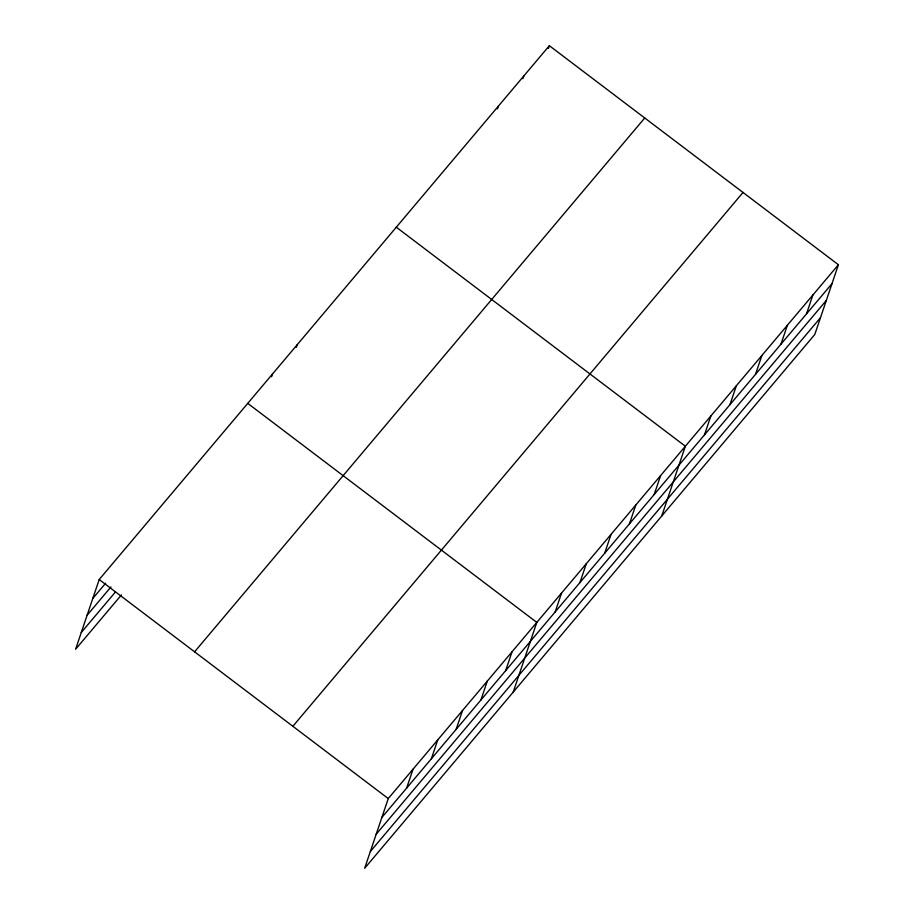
<?xml version="1.0" encoding="UTF-8"?>
<svg xmlns="http://www.w3.org/2000/svg" width="914" height="914" viewBox="0 0 914 914"><rect width="100%" height="100%" fill="white"/><g stroke="black" fill="none" stroke-linecap="round" stroke-linejoin="round"><path stroke-width="1.37" d="M838.401 264.74L388.256 798.573L364.652 868.3L814.797 334.467L838.401 264.74L549.348 45.7L99.203 579.533L75.599 649.26L121.448 594.888M271.595 376.705L272.509 374.009M296.353 347.343L297.267 344.647M497.422 108.903L498.336 106.195M522.922 78.65L523.836 75.953M548.434 48.396L549.348 45.7M406.616 788.119L413.014 769.211M431.374 758.757L437.772 739.849M456.132 729.395L462.53 710.486M480.89 700.044L487.288 681.124M505.648 670.682L512.046 651.762M513.2 692.138L536.804 622.411L247.751 403.371M555.164 611.957L561.562 593.049M579.922 582.595L586.32 563.687M604.68 553.233L611.078 534.324M629.438 523.871L635.836 504.962M654.196 494.52L660.594 475.6M661.747 515.976L685.351 446.238L396.299 227.198M704.454 434.904L710.864 415.996M729.966 404.651L736.364 385.742M755.478 374.397L761.876 355.489M780.979 344.155L787.388 325.235M806.491 313.902L812.889 294.993M92.805 598.442L105.636 583.223M87.127 615.213L110.971 586.937M81.277 632.488L115.21 592.261M194.591 651.819L644.736 117.986M292.868 726.287L743.013 192.454M381.858 817.482L832.003 283.648M376.18 834.254L826.325 300.42M370.33 851.528L820.475 317.695M99.203 579.533L388.256 798.573"/></g></svg>
